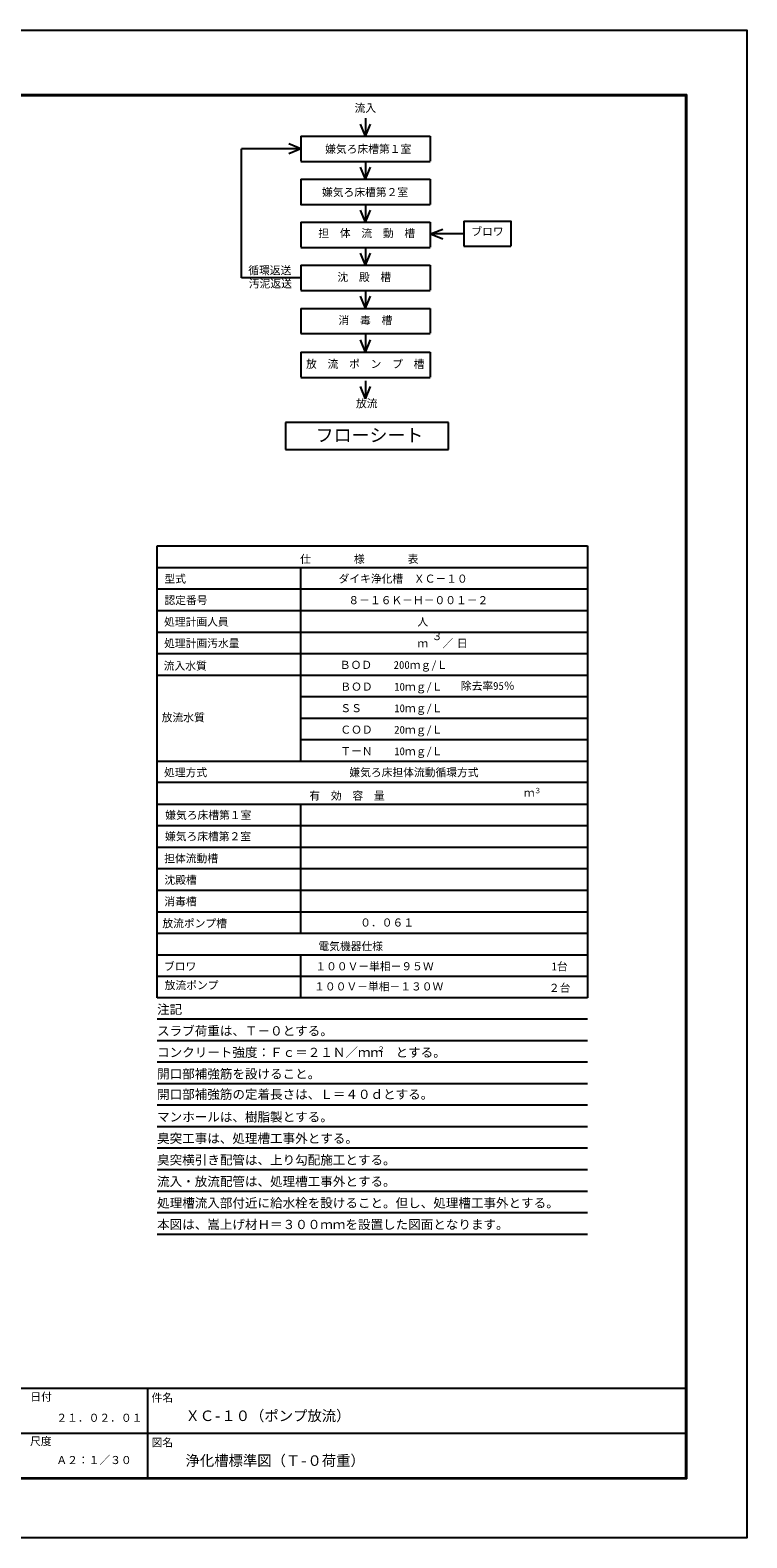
# Model space of a CAD drawing. Units: millimetres, scale not verified. Extents: x -8910 to 8910, y -6308 to 6308.
# Drawn here: x 2916 to 8910, y -6308 to 6308 of the extents above; entities that cross this region are included whole.
import ezdxf
from ezdxf.enums import TextEntityAlignment as Align

# ---------------------------------------------------------------- set-up
doc = ezdxf.new("R2010")
doc.units = ezdxf.units.MM
doc.header["$LTSCALE"] = 30
for name, color, linetype, lineweight in [('0-2_機器', 2, 'Continuous', 25), ('0-7_文字', 7, 'Continuous', 25), ('0-8_水管', 3, 'Continuous', 25), ('0-E_0E', 3, 'Continuous', 25), ('1-0_図面枠', 7, 'Continuous', 25), ('1-1_Axis_waku', 7, 'Continuous', 25)]:
    doc.layers.add(name, color=color, linetype=linetype, lineweight=lineweight)
doc.styles.add('ＭＳ ゴシック', font='')
doc.styles.get('ＭＳ ゴシック').set_extended_font_data('MS Gothic')

msp = doc.modelspace()

# ---------------------------------------------------------------- linework, layer by layer
at = {"layer": '0-2_機器', "color": 3}
for p, q in [((3977.37, 1991.7), (7577.37, 1991.7)), ((3977.37, -1788.31), (3977.37, 1991.7)), ((7577.37, 1991.7), (7577.37, -1788.31)), ((3977.37, 1811.7), (7577.37, 1811.7)), ((5177.37, 1811.7), (5177.37, 191.69)), ((3977.37, 1631.7), (7577.37, 1631.7)), ((3977.37, 1451.7), (7577.37, 1451.7)), ((3977.37, 1271.7), (7577.37, 1271.7)), ((3977.37, 1091.7), (7577.37, 1091.7)), ((3977.37, 911.7), (7577.37, 911.7)), ((5177.37, 731.7), (7577.37, 731.7)), ((5177.37, 551.7), (7577.37, 551.7)), ((5177.37, 371.7), (7577.37, 371.7)), ((3977.37, 191.69), (7577.37, 191.69)), ((7577.36, 11.69), (3977.36, 11.69)), ((3977.36, -168.31), (7577.36, -168.31)), ((5177.36, -168.31), (5177.36, -1248.3)), ((3977.36, -348.31), (7577.36, -348.31)), ((3977.36, -528.31), (7577.36, -528.31)), ((3977.36, -708.31), (7577.36, -708.31)), ((3977.36, -888.31), (7577.36, -888.31)), ((3977.36, -1068.31), (7577.36, -1068.31)), ((3977.36, -1248.3), (7577.36, -1248.3)), ((3977.36, -1428.31), (7577.36, -1428.31)), ((5177.36, -1428.31), (5177.36, -1788.31)), ((3977.36, -1608.3), (7577.36, -1608.3)), ((7577.36, -1788.31), (3977.36, -1788.31))]:
    msp.add_line(p, q, dxfattribs=at)
at = {"layer": '0-7_文字'}
for p, q in [((5721.01, 5569.82), (5721.01, 5419.82)), ((5721.01, 5419.82), (5679.79, 5521.61)), ((5721.01, 5419.82), (5762.22, 5521.61)), ((4684.51, 4235.29), (4684.51, 5315.26)), ((5181.01, 5315.26), (4684.51, 5315.26)), ((5181.01, 5315.26), (5079.22, 5356.48)), ((5181.01, 5315.26), (5079.22, 5274.05)), ((5181.01, 5419.82), (5181.01, 5210.71)), ((5181.01, 5419.82), (6261.01, 5419.82)), ((6261.01, 5419.82), (6261.01, 5211.1)), ((5181.01, 5209.82), (6261.01, 5209.82)), ((5721.01, 5209.82), (5721.01, 5059.82)), ((5181.01, 5059.82), (6261.01, 5059.82)), ((5721.01, 5059.82), (5679.8, 5161.62)), ((5721.01, 5059.82), (5762.22, 5161.62)), ((6261.01, 5059.82), (6261.01, 4849.83)), ((5721.01, 4699.83), (5679.8, 4801.63)), ((5721.01, 4849.83), (5721.01, 4699.83)), ((5721.01, 4699.83), (5762.22, 4801.63)), ((5181.01, 4699.83), (5181.01, 4490.73)), ((5181.01, 4699.83), (6261.01, 4699.83)), ((6261.01, 4699.83), (6261.01, 4491.12)), ((6543.27, 4710.4), (6543.27, 4501.3)), ((6264.48, 4602.2), (6366.28, 4643.41)), ((6264.48, 4602.2), (6366.28, 4560.99)), ((6543.27, 4602.2), (6264.48, 4602.2)), ((5181.01, 4489.84), (6261.01, 4489.84)), ((5721.01, 4339.84), (5679.79, 4441.63)), ((5721.01, 4489.84), (5721.01, 4339.84)), ((5721.01, 4339.84), (5762.22, 4441.63)), ((6543.27, 4500.41), (6935.51, 4500.41)), ((5181.01, 4339.84), (5181.01, 4130.74)), ((5181.01, 4339.84), (6261.01, 4339.84)), ((6261.01, 4339.84), (6261.01, 4131.13)), ((5181.01, 4235.29), (4684.51, 4235.29)), ((5181.01, 4129.85), (6261.01, 4129.85)), ((5721.01, 3980.74), (5679.79, 4082.53)), ((5721.01, 4130.74), (5721.01, 3980.74)), ((5721.01, 3980.74), (5762.22, 4082.53)), ((5181.01, 3979.85), (5181.01, 3770.75)), ((5181.01, 3979.85), (6261.01, 3979.85)), ((6261.01, 3979.85), (6261.01, 3771.13)), ((5181.01, 3769.86), (6261.01, 3769.86)), ((5721.01, 3613.24), (5679.79, 3715.02)), ((5721.01, 3763.23), (5721.01, 3613.24)), ((5721.01, 3613.24), (5762.22, 3715.02)), ((5181.01, 3612.34), (5181.01, 3403.24)), ((5181.01, 3612.34), (6261.01, 3612.34)), ((6261.01, 3612.34), (6261.01, 3403.63)), ((5181.01, 3402.35), (6261.01, 3402.35)), ((5721.01, 3222.97), (5679.79, 3324.75)), ((5721.01, 3372.97), (5721.01, 3222.97)), ((5721.01, 3222.97), (5762.22, 3324.75)), ((5052.5, 3024.04), (5052.5, 2798.56)), ((6415.62, 3024.04), (5052.5, 3024.04)), ((6415.62, 2798.56), (6415.62, 3024.04)), ((5052.5, 2798.56), (6415.62, 2798.56))]:
    msp.add_line(p, q, dxfattribs=at)
for points in [[(5181.01, 5059.82), (5181.01, 4849.83), (6261.01, 4849.83)], [(6543.27, 4710.4), (6935.51, 4710.4), (6935.51, 4500.41)]]:
    msp.add_lwpolyline(points, dxfattribs=at)
at = {"layer": '0-8_水管'}
for p, q in [((7577.36, -1968.31), (3977.36, -1968.31)), ((7577.36, -2148.31), (3977.36, -2148.31)), ((7577.36, -2328.31), (3977.36, -2328.31)), ((7577.36, -2508.31), (3977.36, -2508.31)), ((7577.36, -2688.31), (3977.36, -2688.31)), ((7577.36, -2688.31), (3977.36, -2688.31)), ((7577.36, -2868.32), (3977.36, -2868.32)), ((7577.36, -3048.32), (3977.36, -3048.32)), ((7577.36, -3228.32), (3977.36, -3228.32)), ((7577.36, -3408.32), (3977.36, -3408.32)), ((7577.36, -3588.32), (3977.36, -3588.32)), ((7577.36, -3768.32), (3977.36, -3768.32))]:
    msp.add_line(p, q, dxfattribs=at)
at = {"layer": '1-0_図面枠'}
msp.add_lwpolyline([(-8910, -6307.5), (-8910, 6307.5), (8910, 6307.5), (8910, -6307.5)], close=True, dxfattribs=at)
at = {"layer": '1-1_Axis_waku'}
for p, q in [((-7778.4, 5769.9), (8408.4, 5769.9)), ((-7777.8, 5769.3), (8407.8, 5769.3)), ((-7777.2, 5768.7), (8407.2, 5768.7)), ((-7776.6, 5768.1), (8406.6, 5768.1)), ((-7776, 5767.5), (8406, 5767.5)), ((-7775.4, 5766.9), (8405.4, 5766.9)), ((-7774.8, 5766.3), (8404.8, 5766.3)), ((-7774.2, 5765.7), (8404.2, 5765.7)), ((-7773.6, 5765.1), (8403.6, 5765.1)), ((-7773, 5764.5), (8403, 5764.5)), ((-7772.4, 5763.9), (8402.4, 5763.9)), ((-7771.8, 5763.3), (8401.8, 5763.3)), ((-7771.2, 5762.7), (8401.2, 5762.7)), ((-7770.6, 5762.1), (8400.6, 5762.1)), ((-7770, 5761.5), (8400, 5761.5)), ((8400, -5806.5), (8400, 5761.5)), ((8400.6, -5807.1), (8400.6, 5762.1)), ((8401.2, -5807.7), (8401.2, 5762.7)), ((8401.8, -5808.3), (8401.8, 5763.3)), ((8402.4, -5808.9), (8402.4, 5763.9)), ((8403, -5809.5), (8403, 5764.5)), ((8403.6, -5810.1), (8403.6, 5765.1)), ((8404.2, -5810.7), (8404.2, 5765.7)), ((8404.8, -5811.3), (8404.8, 5766.3)), ((8405.4, -5811.9), (8405.4, 5766.9)), ((8406, -5812.5), (8406, 5767.5)), ((8406.6, -5813.1), (8406.6, 5768.1)), ((8407.2, -5813.7), (8407.2, 5768.7)), ((8407.8, -5814.3), (8407.8, 5769.3)), ((8408.4, -5814.9), (8408.4, 5769.9)), ((-7770, -5056.5), (8400, -5056.5)), ((3900, -5806.5), (3900, -5056.5)), ((239.99, -5431.5), (8399.99, -5431.5)), ((8408.4, -5814.9), (-7778.4, -5814.9)), ((8407.8, -5814.3), (-7777.8, -5814.3)), ((8407.2, -5813.7), (-7777.2, -5813.7)), ((8406.6, -5813.1), (-7776.6, -5813.1)), ((8406, -5812.5), (-7776, -5812.5)), ((8405.4, -5811.9), (-7775.4, -5811.9)), ((8404.8, -5811.3), (-7774.8, -5811.3)), ((8404.2, -5810.7), (-7774.2, -5810.7)), ((8403.6, -5810.1), (-7773.6, -5810.1)), ((8403, -5809.5), (-7773, -5809.5)), ((8402.4, -5808.9), (-7772.4, -5808.9)), ((8401.8, -5808.3), (-7771.8, -5808.3)), ((8401.2, -5807.7), (-7771.2, -5807.7)), ((8400.6, -5807.1), (-7770.6, -5807.1)), ((-7770, -5806.5), (8400, -5806.5))]:
    msp.add_line(p, q, dxfattribs=at)

# ---------------------------------------------------------------- texts
at = {"layer": '0-2_機器', "color": 4, "style": 'ＭＳ ゴシック'}
for s, height, p in [('仕\u3000\u3000\u3000\u3000様\u3000\u3000\u3000\u3000表', 65.98, (5173.77, 1829.1)), ('型式', 65.98, (4039.17, 1664.1)), ('処理計画人員\u3000', 65.98, (4036.17, 1304.1)), ('人', 65.98, (6154.78, 1304.1)), ('３', 65.98, (6274.77, 1184.1)), ('処理計画汚水量', 65.98, (4036.17, 1124.1)), ('ｍ', 65.98, (6154.78, 1124.1)), ('／', 65.98, (6364.77, 1124.1)), ('日', 65.98, (6484.78, 1124.1)), ('流入水質', 65.98, (4032.89, 935.99)), ('ＢＯＤ\u3000\u3000200ｍｇ/Ｌ', 65.98, (5505.99, 943.26)), ('ＢＯＤ\u3000\u300010ｍｇ/Ｌ', 65.98, (5510.33, 761.11)), ('除去率95％', 65.98, (6518.05, 768.05)), ('ＳＳ\u3000\u3000\u300010ｍｇ/Ｌ', 65.98, (5510.33, 581.11)), ('放流水質', 65.98, (4016.07, 503.59)), ('ＣＯＤ\u3000\u300020ｍｇ/Ｌ', 65.98, (5510.33, 401.11)), ('ＴーＮ\u3000\u300010ｍｇ/Ｌ', 65.98, (5510.33, 221.1)), ('処理方式\u3000\u3000\u3000', 65.98, (4036.16, 44.09)), ('嫌気ろ床担体流動循環方式', 65.98, (5586.01, 44.09)), ('有\u3000効\u3000容\u3000量', 65.98, (5251.16, -150.91)), ('ｍ', 65.98, (7044.8, -126.14)), ('３', 43.99, (7129.96, -90.71)), ('嫌気ろ床槽第１室', 65.98, (4045.75, -313.17)), ('嫌気ろ床槽第２室', 65.98, (4043.5, -490.99)), ('担体流動槽', 65.98, (4037.36, -675.91)), ('沈殿槽', 65.98, (4038.56, -855.91)), ('消毒槽', 65.98, (4038.56, -1035.91)), ('放流ポンプ槽', 65.98, (4021.67, -1219.28)), ('０．０６１', 65.98, (5676.21, -1212.57)), ('電気機器仕様', 65.98, (5326.76, -1410.91)), ('ブロワ', 65.98, (4035.57, -1578.91)), ('１００Ｖ－単相－９５Ｗ', 65.98, (5300.66, -1578.91)), ('1台', 65.98, (7276.47, -1578.91)), ('放流ポンプ', 65.98, (4040.99, -1737.12)), ('１００Ｖ－単相－１３０Ｗ', 65.98, (5291.06, -1747.3)), ('２台', 65.98, (7253.97, -1758.91))]:
    msp.add_text(s, height=height, dxfattribs=at).set_placement(p, align=Align.BOTTOM_LEFT)
at = {"layer": '0-7_文字', "color": 4, "style": 'ＭＳ ゴシック'}
for s, height, p in [('流入', 65.98, (5629.27, 5602.24)), ('嫌気ろ床槽第１室', 65.98, (5383.24, 5260.18)), ('嫌気ろ床槽第２室', 65.98, (5357.3, 4898.85)), ('担\u3000体\u3000流\u3000動\u3000槽', 65.98, (5326.18, 4555.3)), ('ブロワ', 65.98, (6606.17, 4569.57)), ('循環返送', 65.98, (4740.18, 4244.91)), ('汚泥返送', 65.98, (4744.63, 4133.76)), ('沈\u3000殿\u3000槽', 65.98, (5485.69, 4188.22)), ('消\u3000毒\u3000槽', 65.98, (5494.58, 3826.89)), ('放\u3000流\u3000ポ\u3000ン\u3000プ\u3000槽', 65.98, (5223.35, 3461.11)), ('放流', 65.98, (5641.31, 3130.9)), ('フローシート', 110, (5303.85, 2830.8))]:
    msp.add_text(s, height=height, dxfattribs=at).set_placement(p, align=Align.BOTTOM_LEFT)
at = {"layer": '0-8_水管', "color": 4, "style": 'ＭＳ ゴシック'}
for s, height, p in [('認定番号', 65.98, (4039.17, 1484.1)), ('８－１６Ｋ－Ｈ－００１－２', 65.98, (5577.51, 1484.65)), ('注記', 76.98, (3977.36, -1947.11)), ('スラブ荷重は、Ｔ－０とする。', 76.98, (3977.36, -2127.12)), ('コンクリート強度：Ｆｃ＝２１Ｎ／ｍｍ\u3000とする。', 76.98, (3977.36, -2307.12)), ('２', 43.99, (5820.59, -2252.99)), ('開口部補強筋を設けること。', 76.98, (3977.36, -2487.12)), ('開口部補強筋の定着長さは、Ｌ＝４０ｄとする。', 76.98, (3977.36, -2657.91)), ('マンホールは、樹脂製とする。', 76.98, (3977.36, -2847.12)), ('臭突工事は、処理槽工事外とする。', 76.98, (3977.36, -3027.12)), ('臭突横引き配管は、上り勾配施工とする。', 76.98, (3977.36, -3207.12)), ('流入・放流配管は、処理槽工事外とする。', 76.98, (3977.36, -3387.13)), ('処理槽流入部付近に給水栓を設けること。但し、処理槽工事外とする。', 76.98, (3977.36, -3567.13)), ('本図は、嵩上げ材Ｈ＝３００ｍｍを設置した図面となります。', 76.98, (3977.36, -3747.13))]:
    msp.add_text(s, height=height, dxfattribs=at).set_placement(p, align=Align.BOTTOM_LEFT)
at = {"layer": '0-E_0E', "color": 4, "style": 'ＭＳ ゴシック'}
msp.add_text('ダイキ浄化槽\u3000ＸＣ－１０', height=65.98, dxfattribs=at).set_placement((5495.37, 1664.7), align=Align.BOTTOM_LEFT)
at = {"layer": '1-1_Axis_waku', "style": 'ＭＳ ゴシック'}
for s, height, p in [('日付', 65.98, (2916.79, -5180.44)), ('件名', 65.98, (3931.47, -5187.88)), ('２１．０２．０１', 65.98, (3134.99, -5356.5)), ('ＸＣ-１０（ポンプ放流）', 87.98, (4214.99, -5356.5)), ('尺度', 65.98, (2915.31, -5552.35)), ('図名', 65.98, (3931.47, -5562.88)), ('Ａ２：１／３０', 65.98, (3134.99, -5710.05)), ('浄化槽標準図（Ｔ-０荷重）', 87.98, (4214.99, -5731.5))]:
    msp.add_text(s, height=height, dxfattribs=at).set_placement(p, align=Align.BOTTOM_LEFT)

doc.saveas('drawing.dxf')
